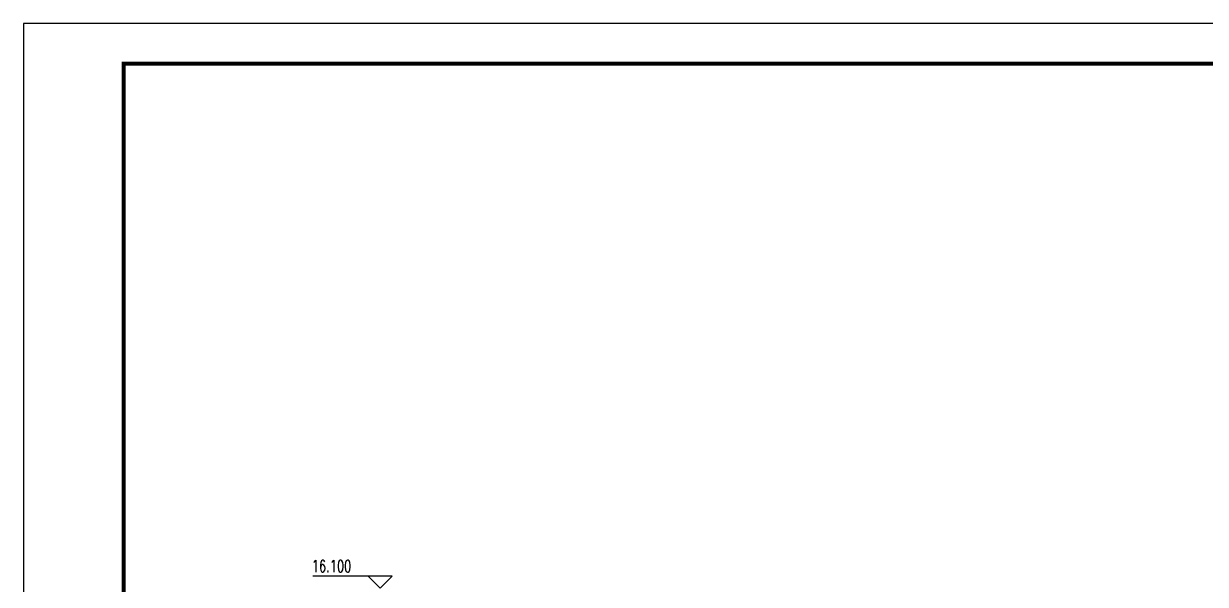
# Model space of a CAD drawing. Extents: x -522490 to 417652, y 450811 to 1108047.
# Drawn here: x 343352 to 372917, y 527312 to 541343 of the extents above; entities that cross this region are included whole.
import ezdxf

# ---------------------------------------------------------------- set-up
doc = ezdxf.new("R2010")
doc.units = 0
doc.header["$LTSCALE"] = 1000
doc.header["$MEASUREMENT"] = 0
for name, color, linetype in [('DIM_ELEV', 3, 'Continuous'), ('PUB_TEXT', 7, 'Continuous'), ('PUB_TITLE', 4, 'Continuous')]:
    doc.layers.add(name, color=color, linetype=linetype)
doc.styles.add('_TCH_DIM', font='SIMPLEX', dxfattribs={"bigfont": 'GBCBIG'})

msp = doc.modelspace()

# ---------------------------------------------------------------- linework, layer by layer
at = {"layer": 'DIM_ELEV'}
for p, q in [((352569.3, 527515.9), (350590.3, 527515.9)), ((352269.3, 527215.9), (351969.3, 527515.9)), ((352269.3, 527215.9), (352569.3, 527515.9))]:
    msp.add_line(p, q, dxfattribs=at)
at = {"layer": 'PUB_TITLE'}
msp.add_lwpolyline([(343352.5, 499343), (402752.5, 499343), (402752.5, 541343), (343352.5, 541343)], close=True, dxfattribs=at)
at = {"layer": 'PUB_TITLE', "const_width": 100}
msp.add_lwpolyline([(345852.5, 500343), (401752.5, 500343), (401752.5, 540343), (345852.5, 540343)], close=True, dxfattribs=at)

# ---------------------------------------------------------------- texts
at = {"layer": 'PUB_TEXT', "style": '_TCH_DIM', "width": 0.705882}
msp.add_text('16.100', height=297.5, dxfattribs=at).set_placement((350560.3, 527620.9))

doc.saveas('drawing.dxf')
